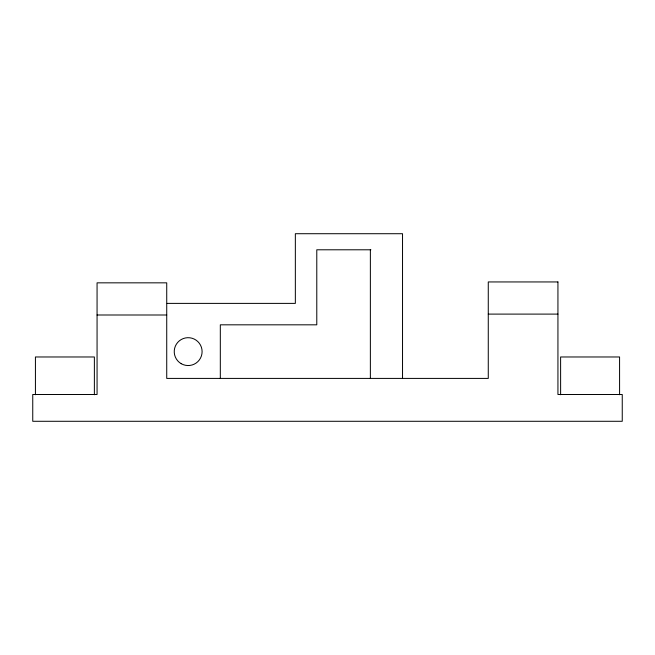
<?xml version="1.0" encoding="UTF-8"?>
<svg xmlns="http://www.w3.org/2000/svg" width="655" height="655" viewBox="0 0 655 655"><rect width="100%" height="100%" fill="white"/><g stroke="black" fill="none" stroke-linecap="round" stroke-linejoin="round"><path stroke-width="0.98" d="M370.886 249.792L316.783 249.792L316.783 324.823L220.317 324.823L220.317 378.41M167.197 303.388L295.348 303.388L295.348 233.712L402.53 233.712L402.53 378.41M488.27 314.105L557.937 314.105M97.063 314.998L166.73 314.998M619.589 394.744L619.573 356.975L560.606 356.975L560.623 394.744M370.37 249.792L370.37 378.41M94.377 394.744L94.377 356.975L35.427 356.975L35.427 394.744M557.937 281.945L488.27 281.945L488.27 378.41L166.73 378.41L166.73 282.837L97.063 282.837L97.063 394.49L32.75 394.49L32.75 421.288L622.25 421.288L622.25 394.49L557.937 394.49L557.937 281.945M181.198 363.681A13.935 13.935 0 0 0 202.1 351.612A13.935 13.935 0 0 0 181.198 339.552A13.935 13.935 0 0 0 181.198 363.681"/></g></svg>
